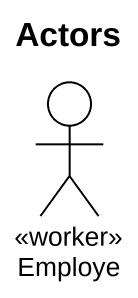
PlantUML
@startuml
title Actors
actor Employe <<worker>>
@enduml
